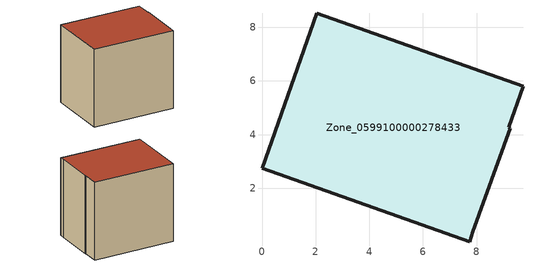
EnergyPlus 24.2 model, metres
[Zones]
Zone_0599100000278433
 floor ground (C_G): 9.26,4.23 7.87,0.37 7.74,0.01 0,2.74 2.05,8.52 9.73,5.81 9.2,4.27 z0.48
 wall outside (C_F): 9.73,5.81 2.05,8.52 0,2.74 7.74,0.01 7.87,0.37 9.26,4.23 9.2,4.27 9.73,5.81 z0.48:8.23
 roof outside (C_R): 7.74,0.01 7.87,0.37 9.26,4.23 9.2,4.27 9.73,5.81 2.05,8.52 0,2.74 z8.23
[BUILDING]
Pand.0599100000278433: North Axis=0; Terrain=City; Loads Convergence Tolerance Value=0.04; Temperature Convergence Tolerance Value=0.4; Solar Distribution=FullExterior; Maximum Number of Warmup Days=25; Minimum Number of Warmup Days=1
[Site:Location]
Rotterdam.The.Hague.AP_ZH_NLD Design_Conditions: Latitude=51.96; Longitude=4.45; Time Zone=1; Elevation=-4.5
[SITE:GROUNDTEMPERATURE:BUILDINGSURFACE]
18, 18, 18, 18, 18, 18, 18, 18, 18, 18, 18, 18
[MATERIAL] Thermal Absorptance=0.9; Solar Absorptance=0.7; Visible Absorptance=0.7
Name | Roughness | Thickness | Conductivity | Density | Specific Heat
G.TI.1965-1974 | MediumSmooth | 0.15 | 0.882353 | 540 | 1210
F.TI.1965-1974 | Rough | 0.3 | 0.697674 | 1920 | 840
R.TI.1965-1974 | MediumRough | 0.2 | 0.232558 | 1500 | 1000
[CONSTRUCTION]
C_G: G.TI.1965-1974
C_F: F.TI.1965-1974
C_R: R.TI.1965-1974
[ZONE]
Zone_0599100000278433: Type=1; Multiplier=1; Ceiling Height=Autocalculate; Volume=Autocalculate; Floor Area=autocalculate; Part of Total Floor Area=Yes
[ZONEINFILTRATION:DESIGNFLOWRATE]
Infil_Zone_0599100000278433: Zone or ZoneList or Space or SpaceList=Zone_0599100000278433; Schedule=AlwaysOn; Design Flow Rate Calculation Method=Flow/Area; Flow Rate per Floor Area=0.003; Constant Term Coefficient=1; Temperature Term Coefficient=0; Velocity Term Coefficient=0; Velocity Squared Term Coefficient=0
[HVACTEMPLATE:ZONE:IDEALLOADSAIRSYSTEM]
Zone_0599100000278433: Maximum Heating Supply Air Temperature=50; Minimum Cooling Supply Air Temperature=13; Maximum Heating Supply Air Humidity Ratio=0.0156; Minimum Cooling Supply Air Humidity Ratio=0.0077; Heating Limit=NoLimit; Cooling Limit=NoLimit; Dehumidification Control Type=ConstantSensibleHeatRatio; Cooling Sensible Heat Ratio=0.7; Dehumidification Setpoint=60; Humidification Control Type=None; Humidification Setpoint=30; Outdoor Air Method=None; Outdoor Air Flow Rate per Person=0.00944; Outdoor Air Flow Rate per Zone Floor Area=0; Outdoor Air Flow Rate per Zone=0; Demand Controlled Ventilation Type=None; Outdoor Air Economizer Type=NoEconomizer; Heat Recovery Type=None; Sensible Heat Recovery Effectiveness=0.7; Latent Heat Recovery Effectiveness=0.65
[ZONECONTROL:THERMOSTAT]
ThermostatControl_Zone_0599100000278433: Zone or ZoneList=Zone_0599100000278433; Control Type Schedule=DualSetpointControlType; Control 1=Thermostat_Zone_0599100000278433; Temperature Difference Between Cutout And Setpoint=0
[THERMOSTATSETPOINT:DUALSETPOINT]
Thermostat_Zone_0599100000278433: Heating Setpoint Temperature Schedule=HeatingSetpoint_Zone_0599100000278433; Cooling Setpoint Temperature Schedule=CoolingSetpoint_Zone_0599100000278433
[SCHEDULE:COMPACT]
HeatingSetpoint_Zone_0599100000278433: Through: 12/31, For: AllDays, Until: 24:00, 21
CoolingSetpoint_Zone_0599100000278433: Through: 12/31, For: AllDays, Until: 24:00, 24
DualSetpointControlType: Through: 12/31, For: AllDays, Until: 24:00, 4
AlwaysOn: Through: 12/31, For: AllDays, Until: 24:00, 1
